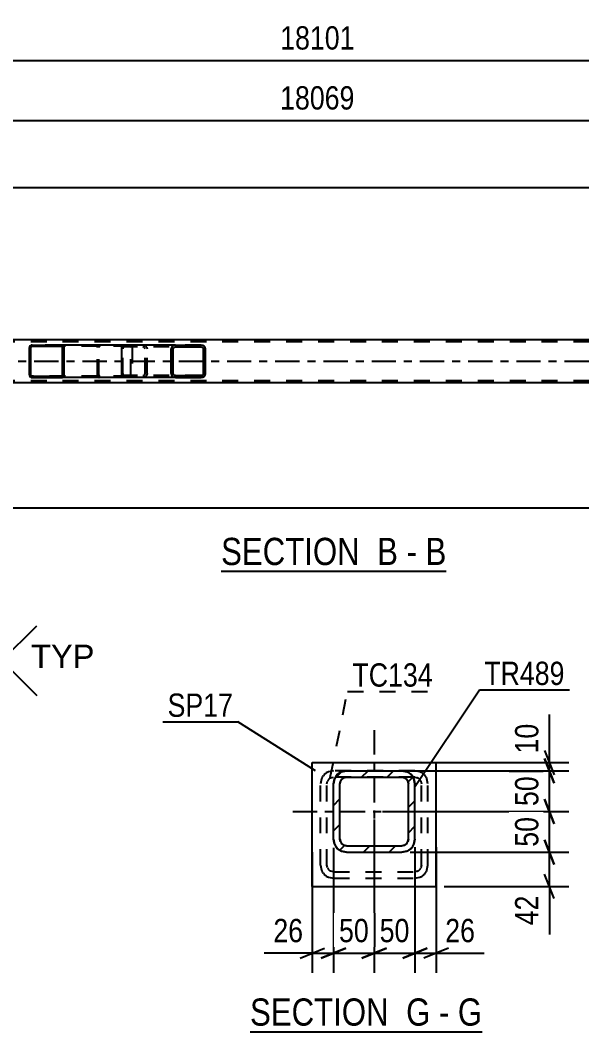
# Model space of a CAD drawing. Header units: millimetres. Extents: x 0 to 841, y 0 to 594.
# Drawn here: x 410.7 to 479.6, y 152.9 to 277.2 of the extents above; entities that cross this region are included whole.
import ezdxf

# ---------------------------------------------------------------- set-up
doc = ezdxf.new("R2010")
doc.units = ezdxf.units.MM
doc.linetypes.add('DXK_LINE_DOT2', pattern=[3.9198, 1.9599, -1.9599])
doc.linetypes.add('DXK_LINE_DOT3', pattern=[5.9187, 2.979, -0.9799, 0.9799, -0.9799])
doc.styles.add('Arial', font='ARIAL.TTF', dxfattribs={"height": 0.2})
doc.styles.add('Arial Narrow', font='ARIALN.TTF', dxfattribs={"height": 0.2})

# ---------------------------------------------------------------- blocks, each defined once
blk = doc.blocks.new('Unknown-318888822-12 - 3092')
at = {"color": 6, "linetype": 'Continuous'}
blk.add_line((435.35, 209.51), (462.99, 209.51), dxfattribs=at)
at = {"color": 0, "linetype": 'Continuous'}
for points in [[(453.45, 210.26), (453.45, 213.76), (435.35, 213.76), (435.35, 210.26)], [(457.06, 210.26), (457.06, 213.76), (454.5, 213.76), (454.5, 210.26)], [(459.39, 210.26), (459.39, 213.76), (458.11, 213.76), (458.11, 210.26)], [(462.99, 210.26), (462.99, 213.76), (460.44, 213.76), (460.44, 210.26)]]:
    blk.add_wipeout(points, dxfattribs=at)
at = {"color": 7, "linetype": 'Continuous', "style": 'Arial Narrow'}
for s, p in [('SECTION ', (435.35, 210.26)), ('B', (454.5, 210.26)), ('B', (460.44, 210.26)), ('-', (458.11, 210.26))]:
    blk.add_text(s, height=3.34, dxfattribs=at).set_placement(p)
blk = doc.blocks.new('Unknown-318888822-19 - 7781')
at = {"color": 6, "linetype": 'Continuous'}
blk.add_line((438.9, 152.92), (467.4, 152.92), dxfattribs=at)
at = {"color": 0, "linetype": 'Continuous'}
for points in [[(457.01, 153.67), (457.01, 157.17), (438.9, 157.17), (438.9, 153.67)], [(461.04, 153.67), (461.04, 157.17), (458.06, 157.17), (458.06, 153.67)], [(463.36, 153.67), (463.36, 157.17), (462.09, 157.17), (462.09, 153.67)], [(467.4, 153.67), (467.4, 157.17), (464.41, 157.17), (464.41, 153.67)]]:
    blk.add_wipeout(points, dxfattribs=at)
at = {"color": 7, "linetype": 'Continuous', "style": 'Arial Narrow'}
for s, p in [('SECTION ', (438.9, 153.67)), ('G', (458.06, 153.67)), ('G', (464.41, 153.67)), ('-', (462.09, 153.67))]:
    blk.add_text(s, height=3.34, dxfattribs=at).set_placement(p)
blk = doc.blocks.new('Part-318888822-3194 - 3092')
at = {"linetype": 'Continuous'}
h = blk.add_hatch(dxfattribs=at)
h.set_pattern_fill('', scale=0.7, style=0, pattern_type=0)
h.set_pattern_definition([(45, (416.0467, 237.091), (-1.57154, 1.57154), [])])
h.paths.add_polyline_path([(416.07, 236.97), (416.05, 237.09), (415.97, 237.19), (415.86, 237.26), (415.73, 237.29), (412.16, 237.29), (412.03, 237.26), (411.92, 237.19), (411.84, 237.09), (411.82, 236.97), (411.82, 233.61), (411.84, 233.49), (411.92, 233.38), (412.03, 233.31), (412.16, 233.29), (415.73, 233.29), (415.86, 233.31), (415.97, 233.38), (416.05, 233.49), (416.07, 233.61)])
h.paths.add_polyline_path([(415.89, 233.55), (415.85, 233.5), (415.8, 233.46), (415.73, 233.45), (412.16, 233.45), (412.09, 233.46), (412.04, 233.5), (412, 233.55), (411.99, 233.61), (411.99, 236.97), (412, 237.03), (412.04, 237.08), (412.09, 237.12), (412.16, 237.13), (415.73, 237.13), (415.8, 237.12), (415.85, 237.08), (415.89, 237.03), (415.9, 236.97), (415.9, 233.61)])
at = {"color": 2, "linetype": 'Continuous'}
for p, q in [((411.84, 237.09), (411.82, 236.97)), ((411.82, 233.61), (411.82, 236.97)), ((411.99, 236.97), (412, 237.03)), ((411.99, 233.61), (411.99, 236.97)), ((412, 237.03), (412.04, 237.08)), ((412.16, 237.29), (412.03, 237.26)), ((412.04, 237.08), (412.09, 237.12)), ((412.09, 237.12), (412.16, 237.13)), ((412.16, 237.29), (415.73, 237.29)), ((412.16, 237.13), (415.73, 237.13)), ((423.43, 237.29), (415.73, 237.29)), ((415.86, 237.26), (415.73, 237.29)), ((415.73, 237.13), (415.8, 237.12)), ((415.8, 237.12), (415.85, 237.08)), ((415.85, 237.08), (415.89, 237.03)), ((415.89, 237.03), (415.9, 236.97)), ((415.9, 233.61), (415.9, 236.97)), ((416.07, 236.97), (416.05, 237.09)), ((416.07, 233.61), (416.07, 236.97)), ((411.82, 233.61), (411.84, 233.49)), ((412, 233.55), (411.99, 233.61)), ((412.04, 233.5), (412, 233.55)), ((412.03, 233.31), (412.16, 233.29)), ((412.09, 233.46), (412.04, 233.5)), ((412.16, 233.45), (412.09, 233.46)), ((412.16, 233.45), (415.73, 233.45)), ((412.16, 233.29), (415.73, 233.29)), ((415.8, 233.46), (415.73, 233.45)), ((415.73, 233.29), (415.86, 233.31)), ((423.43, 233.29), (415.73, 233.29)), ((415.85, 233.5), (415.8, 233.46)), ((415.89, 233.55), (415.85, 233.5)), ((415.9, 233.61), (415.89, 233.55)), ((416.05, 233.49), (416.07, 233.61))]:
    blk.add_line(p, q, dxfattribs=at)
at = {"color": 7, "linetype": 'DXK_LINE_DOT2'}
for p, q in [((415.73, 237.29), (412.16, 237.29)), ((424.08, 237.13), (412.16, 237.13)), ((420.17, 236.97), (420.19, 237.09)), ((420.17, 233.61), (420.17, 236.97)), ((420.35, 237.03), (420.34, 236.97)), ((420.34, 233.61), (420.34, 236.97)), ((420.39, 237.08), (420.35, 237.03)), ((420.38, 237.26), (420.51, 237.29)), ((420.44, 237.12), (420.39, 237.08)), ((420.51, 237.13), (420.44, 237.12)), ((424.08, 237.29), (423.43, 237.29)), ((424.08, 237.29), (424.21, 237.26)), ((424.15, 237.12), (424.08, 237.13)), ((424.2, 237.08), (424.15, 237.12)), ((424.24, 237.03), (424.2, 237.08)), ((424.25, 236.97), (424.24, 237.03)), ((424.25, 233.61), (424.25, 236.97)), ((424.4, 237.09), (424.42, 236.99)), ((424.42, 236.99), (424.42, 236.97)), ((424.42, 236.97), (424.42, 233.61)), ((424.08, 233.45), (412.16, 233.45)), ((415.73, 233.29), (412.16, 233.29)), ((420.19, 233.49), (420.17, 233.61)), ((420.34, 233.61), (420.35, 233.55)), ((420.35, 233.55), (420.39, 233.5)), ((420.51, 233.29), (420.38, 233.31)), ((420.39, 233.5), (420.4, 233.49)), ((420.4, 233.49), (420.44, 233.46)), ((420.44, 233.46), (420.51, 233.45)), ((424.08, 233.29), (423.43, 233.29)), ((424.08, 233.45), (424.15, 233.46)), ((424.21, 233.31), (424.08, 233.29)), ((424.15, 233.46), (424.2, 233.5)), ((424.2, 233.5), (424.24, 233.55)), ((424.24, 233.55), (424.25, 233.61)), ((424.42, 233.61), (424.4, 233.49))]:
    blk.add_line(p, q, dxfattribs=at)
at = {"color": 2, "linetype": 'Continuous'}
for centre, start, end in [((412.14, 236.95), 110.7583, 155.68), ((415.75, 236.95), 24.32, 69.2417), ((412.14, 233.62), 204.32, 249.2417), ((415.75, 233.62), 290.7583, 335.68)]:
    blk.add_arc(centre, 0.331, start, end, dxfattribs=at)
at = {"color": 7, "linetype": 'DXK_LINE_DOT2'}
for centre, start, end in [((420.49, 236.95), 110.7583, 155.68), ((420.49, 233.62), 204.32, 249.2417), ((424.09, 233.62), 290.7583, 335.68)]:
    blk.add_arc(centre, 0.331, start, end, dxfattribs=at)
blk = doc.blocks.new('Part-318888822-3333 - 3092')
at = {"color": 7, "linetype": 'DXK_LINE_DOT2'}
for p, q in [((774.56, 237.69), (110.21, 237.69)), ((774.56, 232.89), (110.21, 232.89))]:
    blk.add_line(p, q, dxfattribs=at)
at = {"color": 2, "linetype": 'Continuous'}
for p, q in [((505.44, 237.93), (256.23, 237.93)), ((505.44, 232.65), (256.23, 232.65))]:
    blk.add_line(p, q, dxfattribs=at)
at = {"color": 7, "linetype": 'DXK_LINE_DOT3'}
blk.add_line((110.55, 235.29), (774.56, 235.29), dxfattribs=at)
blk = doc.blocks.new('Part-318888822-3334 - 3092')
at = {"linetype": 'Continuous'}
h = blk.add_hatch(dxfattribs=at)
h.set_pattern_fill('', scale=0.7, style=0, pattern_type=0)
h.set_pattern_definition([(45, (433.3792, 236.9922), (-1.57154, 1.57154), [])])
h.paths.add_polyline_path([(433.42, 236.81), (433.38, 236.99), (433.27, 237.15), (433.11, 237.25), (432.91, 237.29), (429.73, 237.29), (429.54, 237.25), (429.37, 237.15), (429.27, 236.99), (429.23, 236.81), (429.23, 233.77), (429.27, 233.58), (429.37, 233.43), (429.54, 233.33), (429.73, 233.29), (432.91, 233.29), (433.11, 233.33), (433.27, 233.43), (433.38, 233.58), (433.42, 233.77)])
h.paths.add_polyline_path([(433.15, 233.68), (433.09, 233.6), (433.01, 233.55), (432.91, 233.53), (429.73, 233.53), (429.63, 233.55), (429.55, 233.6), (429.5, 233.68), (429.48, 233.77), (429.48, 236.81), (429.5, 236.9), (429.55, 236.98), (429.63, 237.03), (429.73, 237.05), (432.91, 237.05), (433.01, 237.03), (433.09, 236.98), (433.15, 236.9), (433.17, 236.81), (433.17, 233.77)])
at = {"color": 2, "linetype": 'Continuous'}
for p, q in [((423.16, 236.81), (423.18, 236.99)), ((423.16, 233.77), (423.16, 236.81)), ((423.18, 236.99), (423.24, 237.15)), ((423.24, 237.15), (423.33, 237.25)), ((423.33, 237.25), (423.43, 237.29)), ((429.73, 237.29), (423.43, 237.29)), ((429.27, 236.99), (429.23, 236.81)), ((429.23, 233.77), (429.23, 236.81)), ((429.48, 236.81), (429.5, 236.9)), ((429.48, 233.77), (429.48, 236.81)), ((429.5, 236.9), (429.55, 236.98)), ((429.73, 237.29), (429.54, 237.25)), ((429.55, 236.98), (429.63, 237.03)), ((429.63, 237.03), (429.73, 237.05)), ((429.73, 237.29), (432.91, 237.29)), ((429.73, 237.05), (432.91, 237.05)), ((433.11, 237.25), (432.91, 237.29)), ((432.91, 237.05), (433.01, 237.03)), ((433.01, 237.03), (433.09, 236.98)), ((433.09, 236.98), (433.15, 236.9)), ((433.15, 236.9), (433.17, 236.81)), ((433.17, 233.77), (433.17, 236.81)), ((433.42, 236.81), (433.38, 236.99)), ((433.42, 233.77), (433.42, 236.81)), ((423.18, 233.58), (423.16, 233.77)), ((429.23, 233.77), (429.27, 233.58)), ((429.5, 233.68), (429.48, 233.77)), ((429.55, 233.6), (429.5, 233.68)), ((433.15, 233.68), (433.09, 233.6)), ((433.17, 233.77), (433.15, 233.68)), ((433.38, 233.58), (433.42, 233.77)), ((423.24, 233.43), (423.18, 233.58)), ((423.33, 233.33), (423.24, 233.43)), ((423.43, 233.29), (423.33, 233.33)), ((429.73, 233.29), (423.43, 233.29)), ((429.54, 233.33), (429.73, 233.29)), ((429.63, 233.55), (429.55, 233.6)), ((429.73, 233.53), (429.63, 233.55)), ((429.73, 233.53), (432.91, 233.53)), ((429.73, 233.29), (432.91, 233.29)), ((433.01, 233.55), (432.91, 233.53)), ((432.91, 233.29), (433.11, 233.33)), ((433.09, 233.6), (433.01, 233.55))]:
    blk.add_line(p, q, dxfattribs=at)
at = {"color": 7, "linetype": 'DXK_LINE_DOT2'}
for p, q in [((423.3, 236.9), (423.29, 236.81)), ((423.29, 233.77), (423.29, 236.81)), ((423.33, 236.98), (423.3, 236.9)), ((423.38, 237.03), (423.33, 236.98)), ((423.43, 237.05), (423.38, 237.03)), ((432.91, 237.05), (423.43, 237.05)), ((424.42, 237.05), (424.42, 237.29)), ((425.76, 237.29), (425.96, 237.25)), ((425.86, 237.03), (425.76, 237.05)), ((425.94, 236.98), (425.86, 237.03)), ((426, 236.9), (425.94, 236.98)), ((426.02, 236.81), (426, 236.9)), ((426.02, 233.77), (426.02, 236.81)), ((426.23, 236.99), (426.27, 236.81)), ((426.27, 233.77), (426.27, 236.81)), ((432.91, 237.29), (429.73, 237.29)), ((423.29, 233.77), (423.3, 233.68)), ((423.3, 233.68), (423.33, 233.6)), ((425.94, 233.6), (426, 233.68)), ((426, 233.68), (426.02, 233.77)), ((426.27, 233.77), (426.23, 233.58)), ((423.33, 233.6), (423.38, 233.55)), ((423.38, 233.55), (423.43, 233.53)), ((432.91, 233.53), (423.43, 233.53)), ((424.42, 233.29), (424.42, 233.53)), ((425.76, 233.53), (425.86, 233.55)), ((425.96, 233.33), (425.76, 233.29)), ((425.86, 233.55), (425.94, 233.6)), ((432.91, 233.29), (429.73, 233.29))]:
    blk.add_line(p, q, dxfattribs=at)
for centre, start, end in [((425.78, 236.79), 23.8494, 68.8059), ((425.78, 233.78), 291.1941, 336.1506)]:
    blk.add_arc(centre, 0.492, start, end, dxfattribs=at)
at = {"color": 2, "linetype": 'Continuous'}
for centre, start, end in [((429.72, 236.79), 111.1941, 156.1506), ((432.93, 236.79), 23.8494, 68.8059), ((429.72, 233.78), 203.8494, 248.8059), ((432.93, 233.78), 291.1941, 336.1506)]:
    blk.add_arc(centre, 0.492, start, end, dxfattribs=at)
blk = doc.blocks.new('Part-318888822-7936 - 7781')
at = {"color": 2, "linetype": 'Continuous'}
for p, q in [((446.54, 170.78), (446.54, 185.98)), ((446.54, 185.98), (461.74, 185.98)), ((461.74, 170.78), (461.74, 185.98)), ((446.54, 170.78), (461.74, 170.78))]:
    blk.add_line(p, q, dxfattribs=at)
blk = doc.blocks.new('Part-318888822-7867 - 7781')
at = {"linetype": 'Continuous'}
h = blk.add_hatch(dxfattribs=at)
h.set_pattern_fill('', scale=0.7, style=0, pattern_type=0)
h.set_pattern_definition([(45, (450.1245, 184.8625), (-1.57154, 1.57154), [])])
h.paths.add_polyline_path([(450.74, 184.98), (450.12, 184.86), (449.61, 184.52), (449.26, 184), (449.14, 183.38), (449.14, 176.58), (449.26, 175.97), (449.61, 175.45), (450.12, 175.11), (450.74, 174.98), (457.54, 174.98), (458.15, 175.11), (458.67, 175.45), (459.02, 175.97), (459.14, 176.58), (459.14, 183.38), (459.02, 184), (458.67, 184.52), (458.15, 184.86), (457.54, 184.98)])
h.paths.add_polyline_path([(457.54, 184.18), (457.84, 184.12), (458.1, 183.95), (458.28, 183.69), (458.34, 183.38), (458.34, 176.58), (458.28, 176.28), (458.1, 176.02), (457.84, 175.85), (457.54, 175.78), (450.74, 175.78), (450.43, 175.85), (450.17, 176.02), (450, 176.28), (449.94, 176.58), (449.94, 183.38), (450, 183.69), (450.17, 183.95), (450.43, 184.12), (450.74, 184.18)])
at = {"color": 7, "linetype": 'DXK_LINE_DOT3'}
for p, q in [((454.14, 189.98), (454.14, 169.98)), ((444.14, 179.98), (464.14, 179.98))]:
    blk.add_line(p, q, dxfattribs=at)
at = {"color": 7, "linetype": 'DXK_LINE_DOT2'}
for p, q in [((449.14, 183.38), (449.26, 184)), ((450.12, 184.86), (450.74, 184.98)), ((450.74, 184.18), (450.43, 184.12)), ((450.74, 184.98), (457.54, 184.98)), ((450.74, 184.18), (457.54, 184.18)), ((457.54, 184.98), (458.15, 184.86)), ((457.84, 184.12), (457.54, 184.18)), ((459.02, 184), (459.14, 183.38)), ((449.14, 176.58), (449.14, 183.38)), ((450, 183.69), (449.94, 183.38)), ((449.94, 176.58), (449.94, 183.38)), ((458.34, 183.38), (458.28, 183.69)), ((458.34, 176.58), (458.34, 183.38)), ((459.14, 176.58), (459.14, 183.38)), ((449.26, 175.97), (449.14, 176.58)), ((449.94, 176.58), (450, 176.28)), ((458.28, 176.28), (458.34, 176.58)), ((459.14, 176.58), (459.02, 175.97)), ((450.43, 175.85), (450.74, 175.78)), ((450.74, 175.78), (457.54, 175.78)), ((457.54, 175.78), (457.84, 175.85)), ((450.74, 174.98), (450.12, 175.11)), ((450.74, 174.98), (457.54, 174.98)), ((458.15, 175.11), (457.54, 174.98))]:
    blk.add_line(p, q, dxfattribs=at)
at = {"color": 2, "linetype": 'Continuous'}
for p, q in [((449.26, 184), (449.14, 183.38)), ((450.74, 184.98), (450.12, 184.86)), ((450.43, 184.12), (450.74, 184.18)), ((450.74, 184.98), (450.74, 184.98)), ((450.74, 184.98), (457.54, 184.98)), ((450.74, 184.18), (450.74, 184.18)), ((450.74, 184.18), (457.54, 184.18)), ((457.54, 184.98), (457.54, 184.98)), ((458.15, 184.86), (457.54, 184.98)), ((457.54, 184.18), (457.54, 184.18)), ((457.54, 184.18), (457.84, 184.12)), ((459.14, 183.38), (459.02, 184)), ((449.14, 183.38), (449.14, 183.38)), ((449.14, 176.58), (449.14, 183.38)), ((449.94, 183.38), (450, 183.69)), ((449.94, 183.38), (449.94, 183.38)), ((449.94, 176.58), (449.94, 183.38)), ((458.28, 183.69), (458.34, 183.38)), ((458.34, 183.38), (458.34, 183.38)), ((458.34, 176.58), (458.34, 183.38)), ((459.14, 183.38), (459.14, 183.38)), ((459.14, 176.58), (459.14, 183.38)), ((449.14, 176.58), (449.14, 176.58)), ((449.14, 176.58), (449.26, 175.97)), ((449.94, 176.58), (449.94, 176.58)), ((450, 176.28), (449.94, 176.58)), ((458.34, 176.58), (458.28, 176.28)), ((458.34, 176.58), (458.34, 176.58)), ((459.02, 175.97), (459.14, 176.58)), ((459.14, 176.58), (459.14, 176.58)), ((450.74, 175.78), (450.43, 175.85)), ((450.74, 175.78), (450.74, 175.78)), ((450.74, 175.78), (457.54, 175.78)), ((457.84, 175.85), (457.54, 175.78)), ((457.54, 175.78), (457.54, 175.78)), ((450.12, 175.11), (450.74, 174.98)), ((450.74, 174.98), (450.74, 174.98)), ((450.74, 174.98), (457.54, 174.98)), ((457.54, 174.98), (458.15, 175.11)), ((457.54, 174.98), (457.54, 174.98))]:
    blk.add_line(p, q, dxfattribs=at)
at = {"color": 7, "linetype": 'DXK_LINE_DOT2'}
for centre, radius, start, end in [((450.74, 183.38), 1.6, 112.5, 157.5), ((450.74, 183.38), 0.8, 112.5, 157.5), ((457.54, 183.38), 0.8, 22.5, 67.5), ((457.54, 183.38), 1.6, 22.5, 67.5), ((450.74, 176.58), 1.6, 202.5, 247.5), ((450.74, 176.58), 0.8, 202.5, 247.5), ((457.54, 176.58), 0.8, 292.5, 337.5), ((457.54, 176.58), 1.6, 292.5, 337.5)]:
    blk.add_arc(centre, radius, start, end, dxfattribs=at)
at = {"color": 2, "linetype": 'Continuous'}
for centre, radius, start, end in [((450.74, 183.38), 1.6, 112.5, 157.5), ((450.74, 183.38), 0.8, 112.5, 157.5), ((457.54, 183.38), 0.8, 22.5, 67.5), ((457.54, 183.38), 1.6, 22.5, 67.5), ((450.74, 176.58), 1.6, 202.5, 247.5), ((450.74, 176.58), 0.8, 202.5, 247.5), ((457.54, 176.58), 0.8, 292.5, 337.5), ((457.54, 176.58), 1.6, 292.5, 337.5)]:
    blk.add_arc(centre, radius, start, end, dxfattribs=at)
blk = doc.blocks.new('Part-318888822-7872 - 7781')
at = {"color": 7, "linetype": 'DXK_LINE_DOT2'}
for p, q in [((447.66, 184), (447.54, 183.38)), ((449.14, 184.98), (448.52, 184.86)), ((448.83, 184.12), (449.14, 184.18)), ((459.14, 184.98), (449.14, 184.98)), ((449.14, 184.98), (449.14, 184.98)), ((449.14, 184.18), (449.14, 184.18)), ((459.14, 184.18), (449.14, 184.18)), ((459.14, 184.98), (459.14, 184.98)), ((459.75, 184.86), (459.14, 184.98)), ((459.14, 184.18), (459.14, 184.18)), ((459.14, 184.18), (459.44, 184.12)), ((460.74, 183.38), (460.62, 184)), ((447.54, 173.38), (447.54, 183.38)), ((448.34, 183.38), (448.4, 183.69)), ((448.34, 183.38), (448.34, 183.38)), ((448.34, 173.38), (448.34, 183.38)), ((459.88, 183.69), (459.94, 183.38)), ((459.94, 183.38), (459.94, 183.38)), ((459.94, 173.38), (459.94, 183.38)), ((460.74, 173.38), (460.74, 183.38)), ((447.54, 173.38), (447.66, 172.77)), ((448.34, 173.38), (448.34, 173.38)), ((448.4, 173.08), (448.34, 173.38)), ((459.94, 173.38), (459.88, 173.08)), ((459.94, 173.38), (459.94, 173.38)), ((460.62, 172.77), (460.74, 173.38)), ((448.52, 171.91), (449.14, 171.78)), ((449.14, 172.58), (448.83, 172.65)), ((449.14, 172.58), (449.14, 172.58)), ((449.14, 172.58), (459.14, 172.58)), ((449.14, 171.78), (459.14, 171.78)), ((449.14, 171.78), (449.14, 171.78)), ((459.44, 172.65), (459.14, 172.58)), ((459.14, 172.58), (459.14, 172.58)), ((459.14, 171.78), (459.75, 171.91)), ((459.14, 171.78), (459.14, 171.78))]:
    blk.add_line(p, q, dxfattribs=at)
for centre, radius, start, end in [((449.14, 183.38), 1.6, 112.5, 157.5), ((449.14, 183.38), 0.8, 112.5, 157.5), ((459.14, 183.38), 0.8, 22.5, 67.5), ((459.14, 183.38), 1.6, 22.5, 67.5), ((449.14, 173.38), 1.6, 202.5, 247.5), ((449.14, 173.38), 0.8, 202.5, 247.5), ((459.14, 173.38), 0.8, 292.5, 337.5), ((459.14, 173.38), 1.6, 292.5, 337.5)]:
    blk.add_arc(centre, radius, start, end, dxfattribs=at)
blk = doc.blocks.new('StraightDimension-318888822-21180 - 3092')
at = {"color": 7, "linetype": 'Continuous'}
blk.add_line((251.02, 217.3), (506.24, 217.3), dxfattribs=at)
blk = doc.blocks.new('StraightDimension-318888822-3442 - 3092')
at = {"color": 7, "linetype": 'Continuous'}
blk.add_line((108.91, 272.24), (785.42, 272.24), dxfattribs=at)
at = {"color": 0}
blk.add_wipeout([(452.34, 272.99), (452.34, 277.19), (442, 277.19), (442, 272.99)], dxfattribs=at)
at = {"color": 3, "style": 'Arial Narrow'}
blk.add_text('18101', height=2.863, dxfattribs=at).set_placement((442.6, 273.59))
blk = doc.blocks.new('StraightDimension-318888822-15617 - 3092')
at = {"color": 7, "linetype": 'Continuous'}
blk.add_line((109.54, 264.87), (784.78, 264.87), dxfattribs=at)
at = {"color": 0}
blk.add_wipeout([(452.33, 265.62), (452.33, 269.82), (441.99, 269.82), (441.99, 265.62)], dxfattribs=at)
at = {"color": 3, "style": 'Arial Narrow'}
blk.add_text('18069', height=2.863, dxfattribs=at).set_placement((442.59, 266.22))
blk = doc.blocks.new('StraightDimension-318888822-21140 - 3092')
at = {"color": 7, "linetype": 'Continuous'}
blk.add_line((251.02, 256.63), (506.24, 256.63), dxfattribs=at)
blk = doc.blocks.new('StraightDimension-318888822-7975 - 7781')
at = {"color": 7, "linetype": 'Continuous'}
for p, q in [((449.15, 175.51), (449.15, 160.17)), ((446.54, 174.99), (446.54, 160.17)), ((445.04, 161.97), (448.04, 163.17)), ((450.65, 163.17), (447.65, 161.97)), ((446.54, 162.57), (440.63, 162.57)), ((446.54, 162.57), (440.63, 162.57)), ((446.54, 162.57), (449.15, 162.57))]:
    blk.add_line(p, q, dxfattribs=at)
at = {"color": 0}
blk.add_wipeout([(446.01, 163.32), (446.01, 167.52), (441.16, 167.52), (441.16, 163.32)], dxfattribs=at)
at = {"color": 3, "style": 'Arial Narrow'}
blk.add_text('26', height=2.863, dxfattribs=at).set_placement((441.76, 163.92))
blk = doc.blocks.new('StraightDimension-318888822-7958 - 7781')
at = {"color": 7, "linetype": 'Continuous'}
for p, q in [((454.14, 178.98), (454.14, 160.17)), ((459.14, 175.58), (459.14, 160.17)), ((452.64, 161.97), (455.64, 163.17)), ((460.64, 163.17), (457.64, 161.97)), ((454.14, 162.57), (459.14, 162.57))]:
    blk.add_line(p, q, dxfattribs=at)
at = {"color": 0}
blk.add_wipeout([(459.06, 163.32), (459.06, 167.52), (454.21, 167.52), (454.21, 163.32)], dxfattribs=at)
at = {"color": 3, "style": 'Arial Narrow'}
blk.add_text('50', height=2.863, dxfattribs=at).set_placement((454.81, 163.92))
blk = doc.blocks.new('StraightDimension-318888822-8030 - 7781')
at = {"color": 7, "linetype": 'Continuous'}
for p, q in [((475.04, 186.48), (476.24, 183.48)), ((458.54, 184.98), (478.04, 184.98)), ((475.64, 179.98), (475.64, 184.98)), ((476.24, 178.48), (475.04, 181.48)), ((455.14, 179.98), (478.04, 179.98))]:
    blk.add_line(p, q, dxfattribs=at)
at = {"color": 0}
blk.add_wipeout([(474.89, 184.91), (470.69, 184.91), (470.69, 180.05), (474.89, 180.05)], dxfattribs=at)
at = {"color": 3, "style": 'Arial Narrow'}
blk.add_text('50', height=2.863, rotation=90.0002, dxfattribs=at).set_placement((474.29, 180.65))
blk = doc.blocks.new('StraightDimension-318888822-7966 - 7781')
at = {"color": 7, "linetype": 'Continuous'}
for p, q in [((454.14, 178.98), (454.14, 160.17)), ((449.15, 175.51), (449.15, 160.17)), ((447.65, 161.97), (450.65, 163.17)), ((455.64, 163.17), (452.64, 161.97)), ((449.15, 162.57), (454.14, 162.57))]:
    blk.add_line(p, q, dxfattribs=at)
at = {"color": 0}
blk.add_wipeout([(454.07, 163.32), (454.07, 167.52), (449.22, 167.52), (449.22, 163.32)], dxfattribs=at)
at = {"color": 3, "style": 'Arial Narrow'}
blk.add_text('50', height=2.863, dxfattribs=at).set_placement((449.82, 163.92))
blk = doc.blocks.new('StraightDimension-318888822-7988 - 7781')
at = {"color": 7, "linetype": 'Continuous'}
for p, q in [((459.14, 175.58), (459.14, 160.17)), ((461.74, 175.59), (461.74, 160.17)), ((457.64, 161.97), (460.64, 163.17)), ((463.24, 163.17), (460.24, 161.97)), ((459.14, 162.57), (461.74, 162.57)), ((461.74, 162.57), (467.64, 162.57)), ((461.74, 162.57), (467.64, 162.57))]:
    blk.add_line(p, q, dxfattribs=at)
at = {"color": 0}
blk.add_wipeout([(467.12, 163.32), (467.12, 167.52), (462.26, 167.52), (462.26, 163.32)], dxfattribs=at)
at = {"color": 3, "style": 'Arial Narrow'}
blk.add_text('26', height=2.863, dxfattribs=at).set_placement((462.86, 163.92))
blk = doc.blocks.new('StraightDimension-318888822-7999 - 7781')
at = {"color": 7, "linetype": 'Continuous'}
for p, q in [((475.04, 181.48), (476.24, 178.48)), ((455.14, 179.98), (478.04, 179.98)), ((475.64, 174.98), (475.64, 179.98)), ((476.24, 173.48), (475.04, 176.48)), ((458.54, 174.98), (478.04, 174.98))]:
    blk.add_line(p, q, dxfattribs=at)
at = {"color": 0}
blk.add_wipeout([(474.89, 179.91), (470.69, 179.91), (470.69, 175.05), (474.89, 175.05)], dxfattribs=at)
at = {"color": 3, "style": 'Arial Narrow'}
blk.add_text('50', height=2.863, rotation=90.0002, dxfattribs=at).set_placement((474.29, 175.65))
blk = doc.blocks.new('StraightDimension-318888822-8007 - 7781')
at = {"color": 7, "linetype": 'Continuous'}
for p, q in [((475.04, 176.48), (476.24, 173.48)), ((458.54, 174.98), (478.04, 174.98)), ((475.64, 170.78), (475.64, 174.98)), ((476.24, 169.28), (475.04, 172.28)), ((462.74, 170.78), (478.04, 170.78)), ((475.64, 170.78), (475.64, 164.88)), ((475.64, 170.78), (475.64, 164.88))]:
    blk.add_line(p, q, dxfattribs=at)
at = {"color": 0}
blk.add_wipeout([(474.89, 170.26), (470.69, 170.26), (470.69, 165.4), (474.89, 165.4)], dxfattribs=at)
at = {"color": 3, "style": 'Arial Narrow'}
blk.add_text('42', height=2.863, rotation=90.0002, dxfattribs=at).set_placement((474.29, 166))
blk = doc.blocks.new('StraightDimension-318888822-8017 - 7781')
at = {"color": 7, "linetype": 'Continuous'}
for p, q in [((475.64, 185.98), (475.64, 191.89)), ((475.64, 185.98), (475.64, 191.89)), ((475.04, 187.48), (476.24, 184.48)), ((476.24, 183.48), (475.04, 186.48)), ((458.54, 185.98), (478.04, 185.98)), ((475.64, 184.98), (475.64, 185.98)), ((458.54, 184.98), (478.04, 184.98))]:
    blk.add_line(p, q, dxfattribs=at)
at = {"color": 0}
blk.add_wipeout([(474.89, 191.37), (470.69, 191.37), (470.69, 186.51), (474.89, 186.51)], dxfattribs=at)
at = {"color": 3, "style": 'Arial Narrow'}
blk.add_text('10', height=2.863, rotation=90.0002, dxfattribs=at).set_placement((474.29, 187.11))
blk = doc.blocks.new('WeldMark-318888822-6800 - 6523')
at = {"linetype": 'Continuous'}
for points in [[(384.05, 183.51), (381.32, 182.05), (383.04, 184.62)], [(392.47, 183.75), (390.41, 181.45), (391.15, 184.45)]]:
    blk.add_hatch(color=30, dxfattribs=at).paths.add_polyline_path(points)
at = {"color": 30, "linetype": 'Continuous'}
for p, q in [((381.32, 182.05), (399.42, 198.51)), ((390.41, 181.45), (399.42, 198.51)), ((399.42, 198.51), (408.42, 198.51))]:
    blk.add_line(p, q, dxfattribs=at)
at = {"color": 3, "linetype": 'Continuous'}
for q in [(407.13, 194.23), (403.71, 194.23)]:
    blk.add_line((403.71, 198.51), q, dxfattribs=at)
for start, end in [(90, 270), (270, 90)]:
    blk.add_arc((399.42, 198.51), 1.5, start, end, dxfattribs=at)
at = {"color": 0, "linetype": 'Continuous'}
blk.add_wipeout([(419.79, 197.61), (419.79, 200.61), (412.02, 200.61), (412.02, 197.61)], dxfattribs=at)
blk.add_wipeout([(419.79, 197.61), (419.79, 200.61), (412.02, 200.61), (412.02, 197.61)], dxfattribs=at)
at = {"color": 3, "linetype": 'Continuous'}
for q in [(412.71, 202.8), (412.71, 194.23)]:
    blk.add_line((408.42, 198.51), q, dxfattribs=at)
at = {"color": 3, "linetype": 'Continuous', "style": 'Arial'}
blk.add_text('TYP', height=2.865, dxfattribs=at).set_placement((412.02, 197.61))
blk = doc.blocks.new('Mark-318888822-7863 - 7781')
at = {"color": 0}
blk.add_wipeout([(477.51, 195.52), (477.51, 198.52), (467.65, 198.52), (467.65, 195.52)], dxfattribs=at)
blk.add_wipeout([(477.51, 195.52), (477.51, 198.52), (467.65, 198.52), (467.65, 195.52)], dxfattribs=at)
at = {"color": 30, "linetype": 'Continuous'}
for p, q in [((459.09, 182.95), (467.05, 194.92)), ((467.05, 194.92), (478.11, 194.92))]:
    blk.add_line(p, q, dxfattribs=at)
at = {"color": 3, "style": 'Arial Narrow'}
blk.add_text('TR489', height=2.863, dxfattribs=at).set_placement((467.65, 195.52))
blk = doc.blocks.new('Mark-318888822-7868 - 7781')
at = {"color": 0}
blk.add_wipeout([(461.34, 195.32), (461.34, 198.32), (451.47, 198.32), (451.47, 195.32)], dxfattribs=at)
blk.add_wipeout([(461.34, 195.32), (461.34, 198.32), (451.47, 198.32), (451.47, 195.32)], dxfattribs=at)
at = {"color": 30, "linetype": 'DXK_LINE_DOT2'}
for p, q in [((448.74, 184.16), (450.87, 194.72)), ((450.87, 194.72), (461.94, 194.72))]:
    blk.add_line(p, q, dxfattribs=at)
at = {"color": 3, "style": 'Arial Narrow'}
blk.add_text('TC134', height=2.863, dxfattribs=at).set_placement((451.47, 195.32))
blk = doc.blocks.new('Mark-318888822-7932 - 7781')
at = {"color": 0}
blk.add_wipeout([(436.82, 191.61), (436.82, 194.61), (428.78, 194.61), (428.78, 191.61)], dxfattribs=at)
blk.add_wipeout([(436.82, 191.61), (436.82, 194.61), (428.78, 194.61), (428.78, 191.61)], dxfattribs=at)
at = {"color": 30, "linetype": 'Continuous'}
for p in [(428.18, 191.01), (446.95, 184.97)]:
    blk.add_line(p, (437.42, 191.01), dxfattribs=at)
at = {"color": 3, "style": 'Arial Narrow'}
blk.add_text('SP17', height=2.863, dxfattribs=at).set_placement((428.78, 191.61))

msp = doc.modelspace()

# ---------------------------------------------------------------- block references
for name in ['StraightDimension-318888822-3442 - 3092', 'Part-318888822-3333 - 3092', 'Part-318888822-3194 - 3092', 'Part-318888822-3334 - 3092', 'Unknown-318888822-12 - 3092', 'WeldMark-318888822-6800 - 6523', 'Part-318888822-7867 - 7781', 'Part-318888822-7936 - 7781', 'Part-318888822-7872 - 7781', 'Unknown-318888822-19 - 7781']:
    msp.add_blockref(name, (0, 0))

# ---------------------------------------------------------------- next in the draw order: block references
for name in ['StraightDimension-318888822-15617 - 3092', 'StraightDimension-318888822-21180 - 3092', 'Mark-318888822-7932 - 7781', 'StraightDimension-318888822-7958 - 7781', 'StraightDimension-318888822-7975 - 7781']:
    msp.add_blockref(name, (0, 0))

# ---------------------------------------------------------------- next in the draw order: block references
for name in ['StraightDimension-318888822-21140 - 3092', 'StraightDimension-318888822-8030 - 7781', 'StraightDimension-318888822-7988 - 7781']:
    msp.add_blockref(name, (0, 0))

# ---------------------------------------------------------------- next in the draw order: block references
for name in ['StraightDimension-318888822-8017 - 7781', 'StraightDimension-318888822-7966 - 7781']:
    msp.add_blockref(name, (0, 0))

# ---------------------------------------------------------------- next in the draw order: block references
for name in ['Mark-318888822-7863 - 7781', 'StraightDimension-318888822-7999 - 7781']:
    msp.add_blockref(name, (0, 0))

# ---------------------------------------------------------------- next in the draw order: block references
for name in ['Mark-318888822-7868 - 7781', 'StraightDimension-318888822-8007 - 7781']:
    msp.add_blockref(name, (0, 0))

doc.saveas('drawing.dxf')
